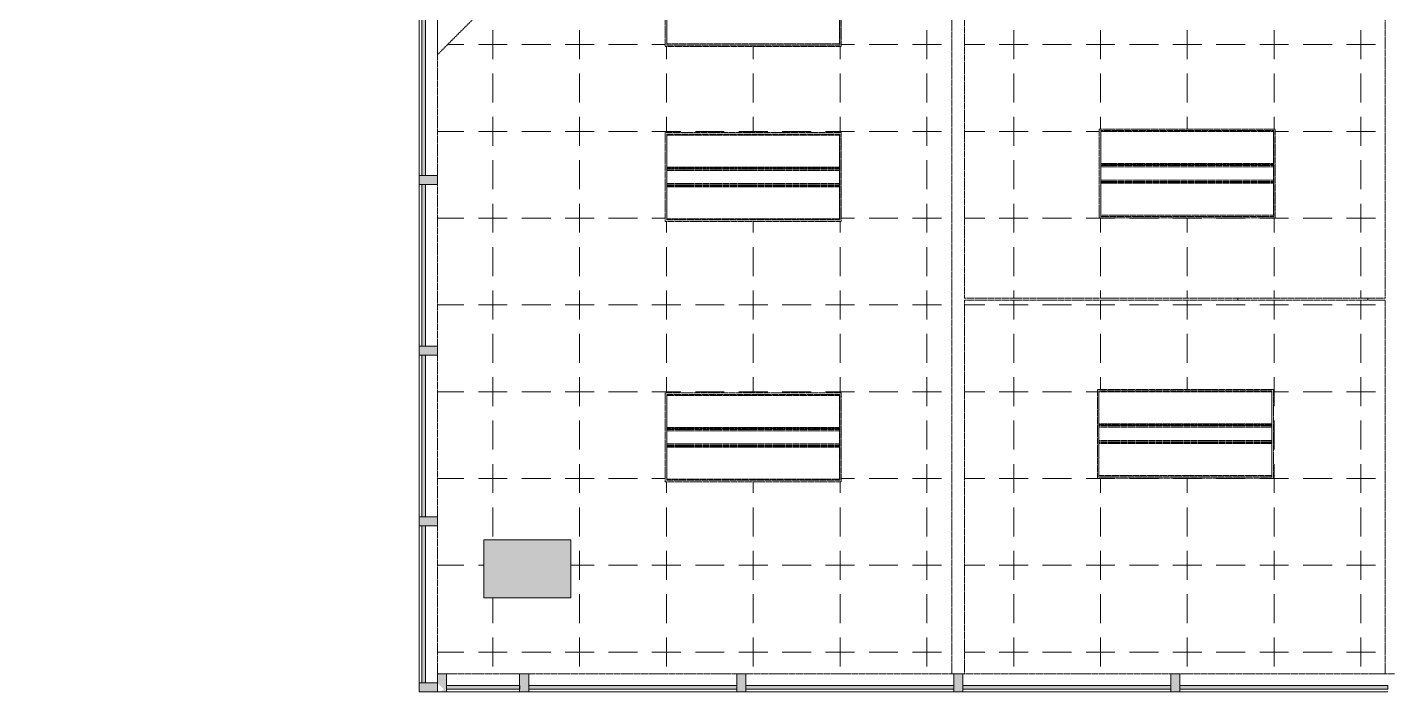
# Model space of a CAD drawing. Header units: inches. Extents: x 1180 to 3050, y -149 to 1363.
# Drawn here: x 1436 to 1812.2, y -149.3 to 34.5 of the extents above; entities that cross this region are included whole.
import ezdxf

# ---------------------------------------------------------------- set-up
doc = ezdxf.new("R2010")
doc.units = ezdxf.units.IN
doc.header["$MEASUREMENT"] = 0
doc.linetypes.add('Demolished', pattern=[0.1875, 0.125, -0.0625])
for name, color, linetype, lineweight in [('A-CLNG', 13, 'Continuous', 13), ('A-CLNG-PATT', 13, 'Continuous', 13), ('A-COLS', 52, 'Continuous', 13), ('A-GLAZ-CURT', 52, 'Continuous', 13), ('A-GLAZ-CWMG', 51, 'Continuous', 13), ('E-LITE-EQPM', 33, 'Demolished', 9), ('I-WALL', 2, 'Continuous', 13)]:
    doc.layers.add(name, color=color, linetype=linetype, lineweight=lineweight)

# ---------------------------------------------------------------- blocks, each defined once
blk = doc.blocks.new('Column Set - Column Set-6509051-FIRST FLOOR RCP DEMO')
at = {"layer": 'A-COLS', "lineweight": 9}
h = blk.add_hatch(color=7, dxfattribs=at)
h.paths.add_polyline_path([(3026.19, -123.25), (3038.48, -123.25), (3038.48, -107.25), (3019.98, -107.25), (3019.98, -123.25)], flags=0)
h.paths.add_polyline_path([(2655.17, -123.25), (2666.36, -123.25), (2666.36, -107.25), (2655.17, -107.25), (2655.17, -115.8)], flags=0)
h.paths.add_polyline_path([(2642.36, -123.25), (2651.67, -123.25), (2651.67, -107.25), (2642.36, -107.25)], flags=0)
h.paths.add_polyline_path([(2415.17, -123.25), (2426.36, -123.25), (2426.36, -107.25), (2415.17, -107.25), (2415.17, -114.71)], flags=0)
h.paths.add_polyline_path([(2402.36, -123.25), (2411.67, -123.25), (2411.67, -107.25), (2402.36, -107.25)], flags=0)
h.paths.add_polyline_path([(2175.17, -123.25), (2186.36, -123.25), (2186.36, -107.25), (2175.17, -107.25), (2175.17, -114.71)], flags=0)
h.paths.add_polyline_path([(2171.67, -123.25), (2171.67, -107.25), (2162.36, -107.25), (2162.36, -123.25)], flags=0)
h.paths.add_polyline_path([(1931.67, -123.25), (1931.67, -107.25), (1922.3, -107.25), (1922.3, -123.25)], flags=0)
h.paths.add_polyline_path([(1935.17, -123.25), (1946.3, -123.25), (1946.3, -107.25), (1935.17, -107.25), (1935.17, -114.67)], flags=0)
h.paths.add_polyline_path([(1562.3, -123.25), (1586.3, -123.25), (1586.3, -107.25), (1562.3, -107.25)], flags=0)
h.paths.add_polyline_path([(1571.47, 54.24), (1582.78, 65.55), (1565.81, 82.52), (1554.5, 71.21), (1567.48, 58.22)], flags=0)
h.paths.add_polyline_path([(2891.67, 111.75), (2906.36, 111.75), (2906.36, 135.75), (2882.36, 135.75), (2882.36, 111.75), (2886.54, 111.75)], flags=0)
h.paths.add_polyline_path([(3038.48, 111.75), (3038.48, 135.75), (3019.98, 135.75), (3019.98, 111.75), (3031.5, 111.75)], flags=0)
h.paths.add_polyline_path([(2661.13, 111.75), (2666.36, 111.75), (2666.36, 135.75), (2642.36, 135.75), (2642.36, 111.75), (2657.54, 111.75)], flags=0)
h.paths.add_polyline_path([(2402.36, 111.75), (2426.36, 111.75), (2426.36, 135.75), (2402.36, 135.75), (2402.36, 124)], flags=0)
h.paths.add_polyline_path([(1681.4, 111.75), (1705.4, 111.75), (1705.4, 135.75), (1681.4, 135.75)], flags=0)
h.paths.add_polyline_path([(1946.3, 111.75), (1946.3, 111.75), (1946.3, 135.75), (1922.3, 135.75), (1922.3, 111.75), (1946.29, 111.75)], flags=0)
h.paths.add_polyline_path([(2186.36, 111.75), (2186.36, 135.75), (2162.36, 135.75), (2162.36, 111.75), (2178.29, 111.75)], flags=0)
h.paths.add_polyline_path([(1401.76, 223.95), (1413.08, 235.26), (1396.11, 252.23), (1384.79, 240.92), (1399.76, 225.94)], flags=0)
h.paths.add_polyline_path([(1206.4, 231.75), (1222.4, 231.75), (1222.4, 255.75), (1206.4, 255.75), (1206.4, 237.75)], flags=0)
h.paths.add_polyline_path([(3038.48, 351.75), (3038.48, 375.75), (3019.98, 375.75), (3019.98, 351.75), (3035.24, 351.75)], flags=0)
h.paths.add_polyline_path([(2882.36, 351.75), (2906.36, 351.75), (2906.36, 375.75), (2882.36, 375.75)], flags=0)
h.paths.add_polyline_path([(2659.33, 351.75), (2666.36, 351.75), (2666.36, 375.75), (2642.36, 375.75), (2642.36, 351.75), (2656.26, 351.75)], flags=0)
h.paths.add_polyline_path([(2426.36, 351.75), (2426.36, 375.75), (2402.36, 375.75), (2402.36, 351.75), (2418.54, 351.75)], flags=0)
h.paths.add_polyline_path([(2186.36, 351.75), (2186.36, 375.75), (2162.36, 375.75), (2162.36, 351.75), (2178.1, 351.75)], flags=0)
h.paths.add_polyline_path([(1922.3, 351.75), (1946.3, 351.75), (1946.3, 373.75), (1922.3, 373.75)], flags=0)
h.paths.add_polyline_path([(1441.4, 351.75), (1465.4, 351.75), (1465.4, 375.75), (1441.4, 375.75), (1441.4, 365.85)], flags=0)
h.paths.add_polyline_path([(2014.17, 433.88), (2016.66, 439.88), (2008.17, 439.88)], flags=0)
h.paths.add_polyline_path([(2016.66, 439.88), (2020.17, 439.88), (2031.14, 450.85), (2024.07, 457.92), (2011.34, 445.19), (2015.59, 440.95)], flags=0)
h.paths.add_polyline_path([(2067.91, 487.62), (2084.88, 504.59), (2077.81, 511.66), (2060.84, 494.69), (2063.67, 491.86)], flags=0)
h.paths.add_polyline_path([(2178.1, 511.88), (2186.36, 511.88), (2186.36, 535.75), (2162.36, 535.75), (2162.36, 512.6), (2163.48, 511.88)], flags=0)
h.paths.add_polyline_path([(1930.03, 518.02), (1947, 534.99), (1939.93, 542.07), (1922.95, 525.09), (1925.87, 522.18)], flags=0)
h.paths.add_polyline_path([(2118.15, 553.34), (2129.47, 564.66), (2120.98, 573.14), (2109.67, 561.83), (2113.69, 557.8)], flags=0)
h.paths.add_polyline_path([(1983.77, 571.76), (2000.74, 588.73), (1993.67, 595.81), (1976.69, 578.83)], flags=0)
h.paths.add_polyline_path([(1856.49, 591.56), (1873.46, 608.53), (1866.39, 615.6), (1849.42, 598.63), (1856.08, 591.97)], flags=0)
h.paths.add_polyline_path([(1681.4, 591.75), (1682.85, 595.25), (1686.35, 591.75), (1705.35, 591.75), (1705.35, 615.75), (1681.4, 615.75), (1681.4, 595.25)], flags=0)
h.paths.add_polyline_path([(3027.24, 591.75), (3038.48, 591.75), (3038.48, 615.75), (3019.98, 615.75), (3019.98, 591.75)], flags=0)
h.paths.add_polyline_path([(2886.54, 591.75), (2906.36, 591.75), (2906.36, 615.75), (2882.36, 615.75), (2882.36, 591.75), (2884.48, 591.75)], flags=0)
h.paths.add_polyline_path([(2666.36, 591.75), (2666.36, 615.75), (2642.36, 615.75), (2642.36, 591.75)], flags=0)
h.paths.add_polyline_path([(2426.36, 591.75), (2426.36, 615.75), (2402.36, 615.75), (2402.36, 591.75)], flags=0)
h.paths.add_polyline_path([(1446.57, 591.75), (1465.4, 591.75), (1465.4, 615.75), (1441.4, 615.75), (1441.4, 591.75), (1443.46, 591.75)], flags=0)
h.paths.add_polyline_path([(1206.4, 591.75), (1222.4, 591.75), (1222.4, 615.75), (1206.4, 615.75), (1206.4, 605)], flags=0)
h.paths.add_polyline_path([(1910.23, 645.3), (1927.2, 662.27), (1920.13, 669.34), (1903.16, 652.37)], flags=0)
h.paths.add_polyline_path([(1783.65, 664.39), (1800.63, 681.37), (1793.55, 688.44), (1776.58, 671.47), (1777.33, 670.72)], flags=0)
h.paths.add_polyline_path([(2056.6, 665.81), (2065.08, 674.29), (2048.11, 691.26), (2039.63, 682.78), (2043.87, 678.54)], flags=0)
h.paths.add_polyline_path([(1837.39, 718.13), (1854.37, 735.11), (1847.29, 742.18), (1830.32, 725.21), (1834.57, 720.96)], flags=0)
h.paths.add_polyline_path([(1990.13, 732.28), (1998.62, 740.76), (1981.64, 757.73), (1973.16, 749.25), (1989.31, 733.09)], flags=0)
h.paths.add_polyline_path([(2184.36, 743.75), (2184.36, 761.75), (2183.36, 761.75), (2183.36, 743.75)], flags=0)
h.paths.add_polyline_path([(2164.63, 743.75), (2180.44, 743.75), (2183.07, 761.75), (2160.36, 761.75), (2160.36, 744.08), (2163.86, 743.75)], flags=0)
h.paths.add_polyline_path([(1702.91, 831.75), (1705.4, 831.75), (1705.4, 855.75), (1681.4, 855.75), (1681.4, 831.75), (1700.68, 831.75)], flags=0)
h.paths.add_polyline_path([(1210.5, 831.75), (1222.4, 831.75), (1222.4, 855.75), (1206.4, 855.75), (1206.4, 831.75), (1208.63, 831.75)], flags=0)
h.paths.add_polyline_path([(1463.96, 831.75), (1465.4, 831.75), (1465.4, 855.75), (1441.4, 855.75), (1441.4, 831.75)], flags=0)
h.paths.add_polyline_path([(3019.98, 853.75), (3038.48, 853.75), (3038.48, 871.75), (3043.98, 874.5), (3043.98, 877.75), (3019.98, 877.75), (3019.98, 862.5)], flags=0)
h.paths.add_polyline_path([(2882.36, 853.75), (2906.36, 853.75), (2906.36, 877.75), (2882.36, 877.75)], flags=0)
h.paths.add_polyline_path([(2650.11, 853.75), (2666.36, 853.75), (2666.36, 877.75), (2642.36, 877.75), (2642.36, 853.75)], flags=0)
h.paths.add_polyline_path([(2402.36, 853.75), (2426.36, 853.75), (2426.36, 877.75), (2402.36, 877.75)], flags=0)
h.paths.add_polyline_path([(2180.61, 859.75), (2184.36, 859.75), (2184.36, 877.75), (2160.36, 877.75), (2160.36, 859.75), (2171.7, 859.75)], flags=0)
h.paths.add_polyline_path([(1928.9, 871.75), (1946.9, 871.75), (1946.9, 895.75), (1928.9, 895.75)], flags=0)
h.paths.add_polyline_path([(1946.9, 1071.75), (1946.9, 1095.75), (1922.9, 1095.75), (1922.9, 1071.75), (1928.9, 1071.75)], flags=0)
h.paths.add_polyline_path([(1681.4, 1071.75), (1705.4, 1071.75), (1705.4, 1095.75), (1681.4, 1095.75), (1681.4, 1073.89)], flags=0)
h.paths.add_polyline_path([(1465.4, 1071.75), (1465.4, 1095.75), (1441.4, 1095.75), (1441.4, 1071.75), (1454.72, 1071.75)], flags=0)
h.paths.add_polyline_path([(1212.03, 1071.75), (1222.4, 1071.75), (1222.4, 1095.75), (1206.4, 1095.75), (1206.4, 1071.75)], flags=0)
h.paths.add_polyline_path([(1922.9, 1191.75), (1946.9, 1191.75), (1946.9, 1215.75), (1938.9, 1215.75), (1922.9, 1215.44), (1922.9, 1212.46)], flags=0)
h.paths.add_polyline_path([(1924.46, 1338.25), (1946.9, 1338.25), (1946.9, 1356.25), (1940.4, 1356.25), (1938.9, 1354.75), (1922.9, 1354.75), (1922.9, 1338.25), (1924.43, 1338.25)], flags=0)
h.paths.add_polyline_path([(1823.9, 1338.25), (1823.9, 1354.75), (1799.9, 1354.75), (1799.9, 1338.25)], flags=0)
h.paths.add_polyline_path([(1681.4, 1338.25), (1705.4, 1338.25), (1705.4, 1354.75), (1681.4, 1354.75), (1681.4, 1340.75)], flags=0)
h.paths.add_polyline_path([(1581.6, 1338.25), (1586.9, 1338.25), (1586.9, 1354.75), (1562.9, 1354.75), (1562.9, 1338.25)], flags=0)
h.paths.add_polyline_path([(1204.86, 1338.25), (1222.4, 1338.25), (1222.4, 1354.75), (1185.4, 1354.75), (1185.4, 1338.25), (1204.4, 1338.25)], flags=0)
h.paths.add_polyline_path([(1319.9, 1338.25), (1343.9, 1338.25), (1343.9, 1354.75), (1319.9, 1354.75), (1319.9, 1340.75)], flags=0)
h.paths.add_polyline_path([(1444.9, 1338.25), (1465.4, 1338.25), (1465.4, 1354.75), (1441.4, 1354.75), (1441.4, 1338.25)], flags=0)
at = {"layer": 'A-COLS', "color": 8, "lineweight": 20}
for p, q in [((1562.3, -107.25), (1586.3, -107.25)), ((1562.3, -123.25), (1562.3, -107.25)), ((1586.3, -107.25), (1586.3, -123.25)), ((1586.3, -123.25), (1562.3, -123.25))]:
    blk.add_line(p, q, dxfattribs=at)
blk = doc.blocks.new('System Panel - Glazed-6520336-FIRST FLOOR RCP DEMO')
at = {"layer": 'A-GLAZ-CURT', "lineweight": 9}
blk.add_hatch(color=7, dxfattribs=at).paths.add_polyline_path([(-21.71, 0.75), (21.71, 0.75), (21.71, 1.75), (-21.71, 1.75)], flags=0)
at = {"layer": 'A-GLAZ-CURT', "color": 8, "lineweight": 20}
for p, q in [((-21.71, 0.75), (-21.71, 1.75)), ((-21.71, 1.75), (21.71, 1.75)), ((21.71, 0.75), (-21.71, 0.75)), ((21.71, 1.75), (21.71, 0.75))]:
    blk.add_line(p, q, dxfattribs=at)
blk = doc.blocks.new('Rectangular Mullion - 2_5_ x 5_ rectangular-6520294-FIRST FLOOR RCP DEMO')
at = {"layer": 'A-GLAZ-CWMG', "lineweight": 9}
for p, q in [((1544.42, -6.47), (1544.42, 38.03)), ((1549.42, 26.92), (1549.42, 38.03))]:
    blk.add_line(p, q, dxfattribs=at)
blk = doc.blocks.new('Rectangular Mullion - 2_5_ x 5_ rectangular-6520313-FIRST FLOOR RCP DEMO')
at = {"layer": 'A-GLAZ-CWMG', "lineweight": 9}
blk.add_hatch(color=7, dxfattribs=at).paths.add_polyline_path([(0, -1.56), (0, 2.5), (-2.5, 2.5), (-2.5, -2.5), (0, -2.5), (0, -1.75)], flags=0)
at = {"layer": 'A-GLAZ-CWMG', "color": 8, "lineweight": 20}
for p, q in [((-2.5, 2.5), (0, 2.5)), ((-2.5, -2.5), (-2.5, 2.5)), ((0, 2.5), (0, -2.5)), ((0, -2.5), (-2.5, -2.5))]:
    blk.add_line(p, q, dxfattribs=at)
blk = doc.blocks.new('Rectangular Mullion - 2_5_ x 5_ rectangular-6520312-FIRST FLOOR RCP DEMO')
at = {"layer": 'A-GLAZ-CWMG', "lineweight": 9}
blk.add_hatch(color=7, dxfattribs=at).paths.add_polyline_path([(-2.5, 1.77), (-2.5, 2.5), (0, 2.5), (0, 0), (-1.77, -1.77), (-1.04, -2.5), (-2.5, -2.5), (-2.5, -0.75)], flags=0)
at = {"layer": 'A-GLAZ-CWMG', "color": 8, "lineweight": 20}
for p, q in [((0, 2.5), (-2.5, 2.5)), ((-2.5, 2.5), (-2.5, -2.5)), ((0, -2.5), (0, 2.5)), ((-2.5, -2.5), (0, -2.5))]:
    blk.add_line(p, q, dxfattribs=at)
blk = doc.blocks.new('Rectangular Mullion - 2_5_ x 5_ rectangular-6539380-FIRST FLOOR RCP DEMO')
at = {"layer": 'A-GLAZ-CWMG', "lineweight": 9}
blk.add_line((1572.17, -149.25), (1551.92, -149.25), dxfattribs=at)
blk = doc.blocks.new('System Panel - Glazed-6520337-FIRST FLOOR RCP DEMO')
at = {"layer": 'A-GLAZ-CURT', "lineweight": 9}
blk.add_hatch(color=7, dxfattribs=at).paths.add_polyline_path([(-22.25, 0.75), (22.25, 0.75), (22.25, 1.75), (-22.25, 1.75)], flags=0)
at = {"layer": 'A-GLAZ-CURT', "color": 8, "lineweight": 20}
for p, q in [((-22.25, 0.75), (-22.25, 1.75)), ((-22.25, 1.75), (22.25, 1.75)), ((22.25, 0.75), (-22.25, 0.75)), ((22.25, 1.75), (22.25, 0.75))]:
    blk.add_line(p, q, dxfattribs=at)
blk = doc.blocks.new('Rectangular Mullion - 2_5_ x 5_ rectangular-6520299-FIRST FLOOR RCP DEMO')
at = {"layer": 'A-GLAZ-CWMG', "lineweight": 9}
blk.add_line((1544.42, -53.65), (1544.42, -8.97), dxfattribs=at)
blk = doc.blocks.new('System Panel - Glazed-6520338-FIRST FLOOR RCP DEMO')
at = {"layer": 'A-GLAZ-CURT', "lineweight": 9}
blk.add_hatch(color=7, dxfattribs=at).paths.add_polyline_path([(-22.34, 0.75), (22.34, 0.75), (22.34, 1.75), (-22.34, 1.75)], flags=0)
at = {"layer": 'A-GLAZ-CURT', "color": 8, "lineweight": 20}
for p, q in [((-22.34, 0.75), (-22.34, 1.75)), ((-22.34, 1.75), (22.34, 1.75)), ((22.34, 0.75), (-22.34, 0.75)), ((22.34, 1.75), (22.34, 0.75))]:
    blk.add_line(p, q, dxfattribs=at)
blk = doc.blocks.new('Rectangular Mullion - 2_5_ x 5_ rectangular-6520301-FIRST FLOOR RCP DEMO')
at = {"layer": 'A-GLAZ-CWMG', "lineweight": 9}
blk.add_line((1544.42, -146.75), (1544.42, -103.33), dxfattribs=at)
blk = doc.blocks.new('Rectangular Mullion - 2_5_ x 5_ rectangular-6520307-FIRST FLOOR RCP DEMO')
at = {"layer": 'A-GLAZ-CWMG', "lineweight": 9}
blk.add_hatch(color=7, dxfattribs=at).paths.add_polyline_path([(-1.25, -2.5), (-1.25, 2.5), (1.25, 2.5), (1.25, -2.5)], flags=0)
at = {"layer": 'A-GLAZ-CWMG', "color": 8, "lineweight": 20}
for p, q in [((1.25, 2.5), (-1.25, 2.5)), ((-1.25, 2.5), (-1.25, -2.5)), ((1.25, -2.5), (1.25, 2.5)), ((-1.25, -2.5), (1.25, -2.5))]:
    blk.add_line(p, q, dxfattribs=at)
blk = doc.blocks.new('System Panel - Glazed-6539384-FIRST FLOOR RCP DEMO')
at = {"layer": 'A-GLAZ-CURT', "lineweight": 9}
blk.add_hatch(color=7, dxfattribs=at).paths.add_polyline_path([(-10.125, 1.75), (-10.125, 0.75), (10.125, 0.75), (10.125, 1.75)], flags=0)
at = {"layer": 'A-GLAZ-CURT', "color": 8, "lineweight": 20}
for p, q in [((-10.125, 0.75), (-10.125, 1.75)), ((-10.125, 1.75), (10.125, 1.75)), ((10.125, 0.75), (-10.125, 0.75)), ((10.125, 1.75), (10.125, 0.75))]:
    blk.add_line(p, q, dxfattribs=at)
blk = doc.blocks.new('Rectangular Mullion - 2_5_ x 5_ rectangular-6521947-FIRST FLOOR RCP DEMO')
at = {"layer": 'A-GLAZ-CWMG', "lineweight": 9}
blk.add_line((1632.17, -149.25), (1574.67, -149.25), dxfattribs=at)
blk = doc.blocks.new('System Panel - Glazed-6522019-FIRST FLOOR RCP DEMO')
at = {"layer": 'A-GLAZ-CURT', "lineweight": 9}
blk.add_hatch(color=7, dxfattribs=at).paths.add_polyline_path([(4.96, 1.75), (-28.75, 1.75), (-28.75, 0.75), (28.75, 0.75), (28.75, 1.75)], flags=0)
at = {"layer": 'A-GLAZ-CURT', "color": 8, "lineweight": 20}
for p, q in [((-28.75, 0.75), (-28.75, 1.75)), ((-28.75, 1.75), (28.75, 1.75)), ((28.75, 0.75), (-28.75, 0.75)), ((28.75, 1.75), (28.75, 0.75))]:
    blk.add_line(p, q, dxfattribs=at)
blk = doc.blocks.new('L-Recessed-Axis-Plano - 2 X 4-4550867-FIRST FLOOR RCP DEMO')
at = {"layer": 'E-LITE-EQPM', "color": 7}
for p, q in [((23.91, 11.87), (-23.91, 11.87)), ((-23.91, 11.87), (-23.91, -11.88)), ((-23.87, -11.56), (-23.87, 11.56)), ((-23.87, 11.56), (23.88, 11.56)), ((23.88, 11.56), (23.88, -11.56)), ((23.91, -11.88), (23.91, 11.87)), ((-23.87, 2.74), (23.88, 2.74)), ((23.88, 2.51), (-23.87, 2.51)), ((-23.87, 2.3), (23.88, 2.3)), ((-23.87, 2.2), (23.88, 2.2)), ((-23.87, 1.83), (23.88, 1.83)), ((-23.87, -1.83), (23.88, -1.83)), ((-23.87, -2.2), (23.88, -2.2)), ((-23.87, -2.3), (23.88, -2.3)), ((-23.87, -2.51), (23.88, -2.51)), ((-23.87, -2.74), (23.88, -2.74)), ((-23.91, -11.88), (23.91, -11.88)), ((23.88, -11.56), (-23.87, -11.56))]:
    blk.add_line(p, q, dxfattribs=at)

msp = doc.modelspace()

# ---------------------------------------------------------------- hatches: boundary and pattern name
at = {"layer": 'A-CLNG-PATT', "linetype": 'Demolished'}
h = msp.add_hatch(dxfattribs=at)
h.set_pattern_fill('FP_10', color=10, style=0, pattern_type=2)
h.set_pattern_definition([(90, (1732.73, -42.288), (24, 24), [4, -4, 8, -4, -4]), (90, (1732.73, -42.288), (24, 24), [-20, 4, 0]), (0, (1732.73, -42.288), (24, -24), [4, -4, 8, -4, -4]), (0, (1732.73, -42.288), (24, -24), [-20, 4, 0])])
h.paths.add_polyline_path([(1695.17, -144.25), (1811.42, -144.25), (1811.42, -40.92), (1695.17, -40.92), (1695.17, -124.4)], flags=0)
h.paths.add_polyline_path([(1551.92, -144.25), (1691.67, -144.25), (1691.67, 105.75), (1677.94, 105.75), (1664.17, 119.51), (1597.93, 53.28), (1586.85, 64.36), (1549.42, 26.92), (1549.42, -144.25)], flags=0)
h.paths.add_polyline_path([(1566.46, -123.25), (1562.3, -123.25), (1562.3, -107.25), (1586.3, -107.25), (1586.3, -123.25), (1574.34, -123.25)], flags=0)
h.paths.add_polyline_path([(1661.04, -91.17), (1612.42, -91.17), (1612.42, -66.61), (1661.04, -66.61), (1661.04, -90.17)], flags=0)
h.paths.add_polyline_path([(1731.9, -90.17), (1731.9, -65.61), (1780.53, -65.61), (1780.53, -90.17)], flags=0)
h.paths.add_polyline_path([(1791.67, -40.42), (1811.42, -40.42), (1811.42, 159.43), (1798.62, 172.23), (1751.93, 125.55), (1751.93, 105.75), (1695.17, 105.75), (1695.17, -40.42), (1790.48, -40.42)], flags=0)
h.paths.add_polyline_path([(1612.42, -19.17), (1612.42, 5.39), (1661.04, 5.39), (1661.04, -19.17), (1630.66, -19.17)], flags=0)
h.paths.add_polyline_path([(1780.53, -18.17), (1732.42, -18.17), (1732.42, 6.39), (1781.04, 6.39), (1781.04, -18.17)], flags=0)
h.paths.add_polyline_path([(1661.04, 29.21), (1612.42, 29.21), (1612.42, 53.78), (1661.04, 53.78), (1661.04, 31.9)], flags=0)
h.paths.add_polyline_path([(1751.93, 53.58), (1708.34, 53.58), (1708.34, 78.14), (1756.96, 78.14), (1756.96, 53.58)], flags=0)

# ---------------------------------------------------------------- linework, layer by layer
at = {"layer": 'A-CLNG', "color": 7, "linetype": 'Demolished', "lineweight": 9}
for p, q in [((1612.42, 53.78), (1612.42, 29.21)), ((1661.04, 29.21), (1661.04, 53.78)), ((1549.42, 26.92), (1559.1, 36.6)), ((1549.42, -6.47), (1549.42, 26.92)), ((1612.42, 29.21), (1661.04, 29.21)), ((1661.04, 5.39), (1612.42, 5.39)), ((1612.42, 5.39), (1612.42, -19.17)), ((1661.04, -19.17), (1661.04, 5.39)), ((1781.04, 6.39), (1732.42, 6.39)), ((1732.42, 6.39), (1732.42, -18.17)), ((1781.04, -18.17), (1781.04, 6.39)), ((1549.42, -53.65), (1549.42, -8.97)), ((1732.42, -18.17), (1781.04, -18.17)), ((1612.42, -19.17), (1661.04, -19.17)), ((1549.42, -100.83), (1549.42, -56.15)), ((1661.04, -66.61), (1612.42, -66.61)), ((1612.42, -66.61), (1612.42, -91.17)), ((1661.04, -91.17), (1661.04, -66.61)), ((1780.53, -65.61), (1731.9, -65.61)), ((1731.9, -65.61), (1731.9, -90.17)), ((1780.53, -90.17), (1780.53, -65.61)), ((1731.9, -90.17), (1780.53, -90.17)), ((1612.42, -91.17), (1661.04, -91.17)), ((1549.42, -144.25), (1549.42, -103.33)), ((1572.17, -144.25), (1551.92, -144.25)), ((1632.17, -144.25), (1574.67, -144.25)), ((1691.67, -144.25), (1634.67, -144.25)), ((1752.17, -144.25), (1695.17, -144.25)), ((1811.42, -144.25), (1754.67, -144.25))]:
    msp.add_line(p, q, dxfattribs=at)
at = {"layer": 'I-WALL', "color": 250, "linetype": 'Demolished', "lineweight": 20}
for p, q in [((1811.42, -40.42), (1811.42, 159.43)), ((1691.67, -144.25), (1691.67, 65.74)), ((1695.17, 65.74), (1695.17, -40.42)), ((1695.17, -40.42), (1770.67, -40.42)), ((1770.67, -40.92), (1695.17, -40.92)), ((1695.17, -40.92), (1695.17, -144.25)), ((1770.67, -40.42), (1770.67, -40.92)), ((1806.67, -40.92), (1806.67, -40.42)), ((1806.67, -40.42), (1811.42, -40.42)), ((1811.42, -40.92), (1806.67, -40.92)), ((1811.42, -144.25), (1811.42, -40.92)), ((1695.17, -144.25), (1691.67, -144.25)), ((1815.42, -144.25), (1811.42, -144.25))]:
    msp.add_line(p, q, dxfattribs=at)
at = {"layer": 'I-WALL', "color": 7, "linetype": 'Demolished', "lineweight": 9}
for p, q in [((1806.67, -40.42), (1770.67, -40.42)), ((1770.67, -40.92), (1806.67, -40.92))]:
    msp.add_line(p, q, dxfattribs=at)

# ---------------------------------------------------------------- block references
at = {"layer": 'A-COLS', "lineweight": 9}
msp.add_blockref('Column Set - Column Set-6509051-FIRST FLOOR RCP DEMO', (0, 0), dxfattribs=at)
at = {"layer": 'A-GLAZ-CURT', "lineweight": 9}
for name, p, rotation in [('System Panel - Glazed-6520337-FIRST FLOOR RCP DEMO', (1546.92, 15.78), 90), ('System Panel - Glazed-6520338-FIRST FLOOR RCP DEMO', (1546.92, -31.31), 90), ('System Panel - Glazed-6520338-FIRST FLOOR RCP DEMO', (1546.92, -78.49), 90), ('System Panel - Glazed-6520336-FIRST FLOOR RCP DEMO', (1546.92, -125.04), 90), ('System Panel - Glazed-6539384-FIRST FLOOR RCP DEMO', (1562.05, -146.75), 180), ('System Panel - Glazed-6522019-FIRST FLOOR RCP DEMO', (1603.42, -146.75), 180), ('System Panel - Glazed-6522019-FIRST FLOOR RCP DEMO', (1663.42, -146.75), 180), ('System Panel - Glazed-6522019-FIRST FLOOR RCP DEMO', (1723.42, -146.75), 180), ('System Panel - Glazed-6522019-FIRST FLOOR RCP DEMO', (1783.42, -146.75), 180)]:
    msp.add_blockref(name, p, dxfattribs=dict(at, rotation=rotation))
at = {"layer": 'A-GLAZ-CWMG', "lineweight": 9}
for name, p in [('Rectangular Mullion - 2_5_ x 5_ rectangular-6520294-FIRST FLOOR RCP DEMO', (0, 0)), ('Rectangular Mullion - 2_5_ x 5_ rectangular-6520299-FIRST FLOOR RCP DEMO', (0, 0)), ('Rectangular Mullion - 2_5_ x 5_ rectangular-6520299-FIRST FLOOR RCP DEMO', (0, -47.18)), ('Rectangular Mullion - 2_5_ x 5_ rectangular-6520301-FIRST FLOOR RCP DEMO', (0, 0)), ('Rectangular Mullion - 2_5_ x 5_ rectangular-6539380-FIRST FLOOR RCP DEMO', (0, 0)), ('Rectangular Mullion - 2_5_ x 5_ rectangular-6521947-FIRST FLOOR RCP DEMO', (0, 0)), ('Rectangular Mullion - 2_5_ x 5_ rectangular-6521947-FIRST FLOOR RCP DEMO', (60, 0)), ('Rectangular Mullion - 2_5_ x 5_ rectangular-6521947-FIRST FLOOR RCP DEMO', (120, 0)), ('Rectangular Mullion - 2_5_ x 5_ rectangular-6521947-FIRST FLOOR RCP DEMO', (180, 0))]:
    msp.add_blockref(name, p, dxfattribs=at)
at = {"layer": 'A-GLAZ-CWMG', "lineweight": 9, "extrusion": (0, 0, -1), "rotation": 90}
for p in [(-1546.92, -7.72), (-1546.92, -54.9), (-1546.92, -102.08)]:
    msp.add_blockref('Rectangular Mullion - 2_5_ x 5_ rectangular-6520307-FIRST FLOOR RCP DEMO', p, dxfattribs=at)
at = {"layer": 'A-GLAZ-CWMG', "lineweight": 9, "extrusion": (0, 0, -1)}
for name, p in [('Rectangular Mullion - 2_5_ x 5_ rectangular-6520312-FIRST FLOOR RCP DEMO', (-1549.42, -146.75)), ('Rectangular Mullion - 2_5_ x 5_ rectangular-6520307-FIRST FLOOR RCP DEMO', (-1573.42, -146.75)), ('Rectangular Mullion - 2_5_ x 5_ rectangular-6520307-FIRST FLOOR RCP DEMO', (-1633.42, -146.75)), ('Rectangular Mullion - 2_5_ x 5_ rectangular-6520307-FIRST FLOOR RCP DEMO', (-1693.42, -146.75)), ('Rectangular Mullion - 2_5_ x 5_ rectangular-6520307-FIRST FLOOR RCP DEMO', (-1753.42, -146.75))]:
    msp.add_blockref(name, p, dxfattribs=at)
at = {"layer": 'A-GLAZ-CWMG', "lineweight": 9, "rotation": 270}
msp.add_blockref('Rectangular Mullion - 2_5_ x 5_ rectangular-6520313-FIRST FLOOR RCP DEMO', (1546.92, -149.25), dxfattribs=at)
at = {"layer": 'E-LITE-EQPM', "color": 7, "extrusion": (0, 0, -1)}
for p in [(-1636.73, 41.5), (-1636.73, -6.89), (-1756.73, -5.89), (-1636.73, -78.89), (-1756.21, -77.89)]:
    msp.add_blockref('L-Recessed-Axis-Plano - 2 X 4-4550867-FIRST FLOOR RCP DEMO', p, dxfattribs=at)

doc.saveas('drawing.dxf')
